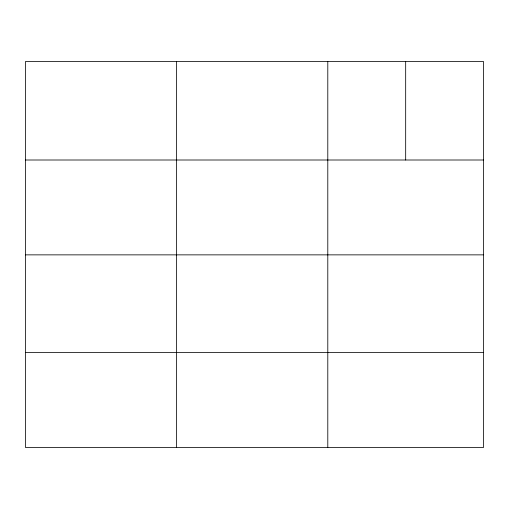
<?xml version="1.0" encoding="UTF-8"?>
<svg xmlns="http://www.w3.org/2000/svg" width="509" height="509" viewBox="0 0 509 509"><rect width="100%" height="100%" fill="white"/><g stroke="black" fill="none" stroke-linecap="round" stroke-linejoin="round"><path stroke-width="0.76" d="M483.55 254.863L483.55 61.544L25.45 61.544L25.45 447.456L483.55 447.456L483.55 254.863L25.45 254.863M25.45 160.004L483.55 160.004M25.45 352.597L483.55 352.597M405.673 61.544L405.673 160.004M327.796 61.544L327.796 447.456M176.623 61.544L176.623 447.456"/></g></svg>
